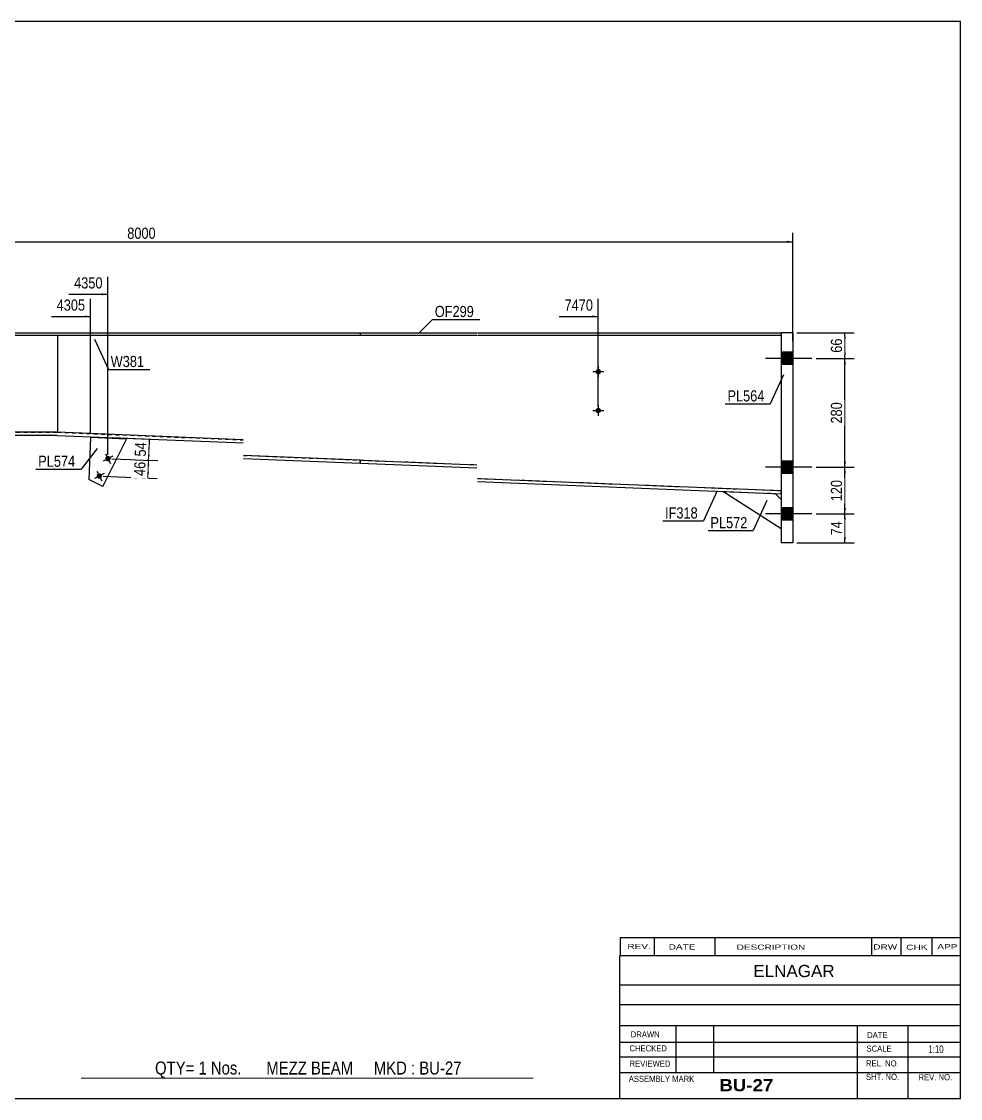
# Model space of a CAD drawing. Header units: millimetres. Extents: x -27 to 375, y -176 to 101.
# Drawn here: x 133.6 to 375, y -176.3 to 100.7 of the extents above; entities that cross this region are included whole.
import ezdxf

# ---------------------------------------------------------------- set-up
doc = ezdxf.new("R2010")
doc.units = ezdxf.units.MM
doc.linetypes.add('DXK_LINE_DOT1', pattern=[1.8814, 0.9407, -0.9407])
doc.styles.add('Arial', font='ARIAL.TTF', dxfattribs={"height": 0.2})
doc.styles.add('Arial Bold', font='ARIALBD.TTF', dxfattribs={"height": 0.2})
doc.styles.add('Arial Narrow', font='ARIALN.TTF', dxfattribs={"height": 0.2})

# ---------------------------------------------------------------- blocks, each defined once
blk = doc.blocks.new('Unknown-624482841-1863')
at = {"color": 5, "linetype": 'Continuous'}
for p, q in [((375.04, 100.66), (-24.96, 100.66)), ((-24.96, 100.66), (-24.96, -176.34)), ((375.04, -176.34), (375.04, 100.66)), ((-24.96, -176.34), (375.04, -176.34))]:
    blk.add_line(p, q, dxfattribs=at)
at = {"color": 174, "linetype": 'Continuous', "style": 'Arial'}
blk.add_text('Tekla structures', height=1.9102, rotation=90, dxfattribs=at).set_placement((-25.46, -175.84))
blk = doc.blocks.new('Part-624482841-3528 - 1214')
at = {"color": 2, "linetype": 'Continuous'}
for p, q in [((328.93, -29.8), (313.94, -20.2)), ((327.43, -20.74), (328.93, -22.3))]:
    blk.add_line(p, q, dxfattribs=at)
at = {"color": 7, "linetype": 'DXK_LINE_DOT1'}
for p, q in [((313.94, -20.2), (327.43, -20.74)), ((328.93, -22.3), (328.93, -29.8))]:
    blk.add_line(p, q, dxfattribs=at)
blk = doc.blocks.new('Part-624482841-3544 - 1214')
at = {"color": 2, "linetype": 'Continuous'}
for p, q in [((92.84, -5), (45.09, -6.93)), ((142.84, -5), (92.84, -5)), ((190.6, -6.93), (142.84, -5)), ((92.86, -5.8), (45.09, -7.73)), ((142.83, -5.8), (92.86, -5.8)), ((142.83, -5.8), (190.6, -7.73)), ((220.73, -12.14), (190.7, -10.93)), ((190.7, -11.73), (220.7, -12.94)), ((220.7, -12.94), (220.73, -12.14)), ((44.99, -18.19), (0, -20)), ((44.99, -18.99), (0.03, -20.8)), ((0.03, -20.8), (0, -20))]:
    blk.add_line(p, q, dxfattribs=at)
blk = doc.blocks.new('Part-624482841-3523 - 1214')
at = {"color": 2, "linetype": 'Continuous'}
for p, q in [((151.35, -6.34), (150.92, -17.14)), ((160.6, -6.72), (151.35, -6.34)), ((154.49, -18.93), (160.6, -6.72)), ((154.49, -18.93), (150.92, -17.14))]:
    blk.add_line(p, q, dxfattribs=at)
blk = doc.blocks.new('Part-624482841-3533 - 1214')
at = {"color": 2, "linetype": 'Continuous'}
for p, q in [((220.73, 20.6), (220.73, 20)), ((220.73, 20.6), (250.73, 20.6)), ((220.73, 20), (250.73, 20)), ((250.83, 20.6), (328.93, 20.6)), ((250.83, 20), (328.93, 20)), ((328.93, 20.6), (328.93, 20))]:
    blk.add_line(p, q, dxfattribs=at)
blk = doc.blocks.new('Part-624482841-3525 - 1214')
at = {"color": 2, "linetype": 'Continuous'}
for p, q in [((331.93, 20.6), (328.93, 20.6)), ((328.93, 20.6), (328.93, -33.4)), ((331.93, 20.6), (331.93, -33.4)), ((331.93, -33.4), (328.93, -33.4))]:
    blk.add_line(p, q, dxfattribs=at)
blk = doc.blocks.new('Part-624482841-3530 - 1214')
at = {"color": 2, "linetype": 'Continuous'}
for p, q in [((0, 20.6), (0, 20)), ((0, 20.6), (44.99, 20.6)), ((0, 20), (44.99, 20)), ((45.09, 20.6), (190.6, 20.6)), ((45.09, 20), (190.6, 20)), ((190.7, 20.6), (220.73, 20.6)), ((190.7, 20), (220.73, 20)), ((220.73, 20.6), (220.73, 20))]:
    blk.add_line(p, q, dxfattribs=at)
blk = doc.blocks.new('Part-624482841-3535 - 1214')
at = {"color": 2, "linetype": 'Continuous'}
blk.add_line((142.84, 20), (142.84, -5), dxfattribs=at)
at = {"color": 7, "linetype": 'DXK_LINE_DOT1'}
for p, q in [((142.84, 20), (190.6, 20)), ((190.7, 20), (250.73, 20)), ((250.83, 20), (328.93, 20)), ((328.93, 20), (328.93, -20)), ((142.84, -5), (190.6, -6.93)), ((190.7, -10.93), (250.73, -13.35)), ((250.83, -16.85), (328.93, -20))]:
    blk.add_line(p, q, dxfattribs=at)
blk = doc.blocks.new('Part-624482841-3536 - 1214')
at = {"color": 2, "linetype": 'Continuous'}
for p, q in [((92.84, 20), (92.84, -5)), ((142.84, 20), (142.84, -5))]:
    blk.add_line(p, q, dxfattribs=at)
at = {"color": 7, "linetype": 'DXK_LINE_DOT1'}
for p, q in [((92.84, 20), (142.84, 20)), ((92.84, -5), (142.84, -5))]:
    blk.add_line(p, q, dxfattribs=at)
blk = doc.blocks.new('Part-624482841-3537 - 1214')
at = {"color": 2, "linetype": 'Continuous'}
for p, q in [((220.73, -12.14), (220.7, -12.94)), ((220.7, -12.94), (250.73, -14.15)), ((220.73, -12.14), (250.73, -13.35)), ((250.83, -16.85), (328.93, -20)), ((250.83, -17.65), (328.89, -20.8)), ((328.93, -20), (328.89, -20.8))]:
    blk.add_line(p, q, dxfattribs=at)
blk = doc.blocks.new('Bolt-624482841-3548 - 1214')
at = {"linetype": 'Continuous'}
blk.add_hatch(color=3, dxfattribs=at).paths.add_polyline_path([(153.92, -16.87, -1), (153.28, -15.62, -1)])
at = {"color": 3, "linetype": 'Continuous'}
for p, q in [((154.85, -15.62), (152.35, -16.88)), ((152.97, -15), (154.23, -17.5))]:
    blk.add_line(p, q, dxfattribs=at)
blk = doc.blocks.new('Bolt-624482841-3549 - 1214')
at = {"linetype": 'Continuous'}
blk.add_hatch(color=3, dxfattribs=at).paths.add_polyline_path([(156.15, -12.4, -1), (155.52, -11.15, -1)])
at = {"color": 3, "linetype": 'Continuous'}
for p, q in [((155.2, -10.53), (156.47, -13.03)), ((157.08, -11.14), (154.59, -12.41))]:
    blk.add_line(p, q, dxfattribs=at)
blk = doc.blocks.new('Bolt-624482841-3552 - 1214')
at = {"linetype": 'Continuous'}
for points in [[(328.93, 15.6), (328.93, 12.4), (331.93, 12.4), (331.93, 15.6)], [(328.93, 15.6), (328.93, 12.4), (331.93, 12.4), (331.93, 15.6)], [(328.93, -12.4), (328.93, -15.6), (331.93, -15.6), (331.93, -12.4)], [(328.93, -12.4), (328.93, -15.6), (331.93, -15.6), (331.93, -12.4)], [(328.93, -24.4), (328.93, -27.6), (331.93, -27.6), (331.93, -24.4)], [(328.93, -24.4), (328.93, -27.6), (331.93, -27.6), (331.93, -24.4)]]:
    blk.add_hatch(color=3, dxfattribs=at).paths.add_polyline_path(points)
at = {"color": 3, "linetype": 'Continuous'}
for p, q in [((336.83, 14), (324.93, 14)), ((336.83, 14), (324.93, 14)), ((331.93, 15.6), (328.93, 15.6)), ((331.93, 15.6), (328.93, 15.6)), ((331.93, 12.4), (328.93, 12.4)), ((331.93, 12.4), (328.93, 12.4)), ((331.93, -12.4), (328.93, -12.4)), ((331.93, -12.4), (328.93, -12.4)), ((336.83, -14), (324.93, -14)), ((336.83, -14), (324.93, -14)), ((331.93, -15.6), (328.93, -15.6)), ((331.93, -15.6), (328.93, -15.6)), ((331.93, -24.4), (328.93, -24.4)), ((331.93, -24.4), (328.93, -24.4)), ((336.83, -26), (324.93, -26)), ((336.83, -26), (324.93, -26)), ((331.93, -27.6), (328.93, -27.6)), ((331.93, -27.6), (328.93, -27.6))]:
    blk.add_line(p, q, dxfattribs=at)
blk = doc.blocks.new('Bolt-624482841-3555 - 1214')
at = {"linetype": 'Continuous'}
for points in [[(281.93, 11.3), (282.07, 11.29), (282.21, 11.24), (282.34, 11.17), (282.45, 11.07), (282.53, 10.95), (282.59, 10.82), (282.62, 10.67), (282.62, 10.53), (282.59, 10.39), (282.53, 10.25), (282.45, 10.13), (282.34, 10.04), (282.21, 9.96), (282.07, 9.92), (281.93, 9.9), (281.78, 9.92), (281.64, 9.96), (281.52, 10.04), (281.41, 10.13), (281.32, 10.25), (281.26, 10.39), (281.23, 10.53), (281.23, 10.67), (281.26, 10.82), (281.32, 10.95), (281.41, 11.07), (281.52, 11.17), (281.64, 11.24), (281.78, 11.29)], [(281.93, 1.3), (282.07, 1.29), (282.21, 1.24), (282.34, 1.17), (282.45, 1.07), (282.53, 0.95), (282.59, 0.82), (282.62, 0.67), (282.62, 0.53), (282.59, 0.39), (282.53, 0.25), (282.45, 0.13), (282.34, 0.04), (282.21, -0.04), (282.07, -0.08), (281.93, -0.1), (281.78, -0.08), (281.64, -0.04), (281.52, 0.04), (281.41, 0.13), (281.32, 0.25), (281.26, 0.39), (281.23, 0.53), (281.23, 0.67), (281.26, 0.82), (281.32, 0.95), (281.41, 1.07), (281.52, 1.17), (281.64, 1.24), (281.78, 1.29)]]:
    blk.add_hatch(color=3, dxfattribs=at).paths.add_polyline_path(points)
at = {"color": 3, "linetype": 'Continuous'}
for p, q in [((281.93, 12), (281.93, 9.2)), ((280.53, 10.6), (283.33, 10.6)), ((280.53, 0.6), (283.33, 0.6)), ((281.93, 2), (281.93, -0.8))]:
    blk.add_line(p, q, dxfattribs=at)
blk = doc.blocks.new('StraightDimension-624482841-5472 - 1214')
at = {"linetype": 'Continuous'}
for points in [[(165.97, -13.69), (166.28, -12.2), (166.47, -13.71)], [(166.41, -15.26), (166.1, -16.75), (165.91, -15.24)]]:
    blk.add_hatch(color=7, dxfattribs=at).paths.add_polyline_path(points)
at = {"color": 7, "linetype": 'Continuous'}
for p, q in [((156.83, -11.82), (168.68, -12.29)), ((166.1, -16.75), (166.28, -12.2)), ((154.6, -16.29), (168.5, -16.85))]:
    blk.add_line(p, q, dxfattribs=at)
at = {"color": 0}
blk.add_wipeout([(166.14, -12.04), (161.94, -11.87), (161.75, -16.73), (165.94, -16.9)], dxfattribs=at)
at = {"color": 3, "style": 'Arial Narrow'}
blk.add_text('46', height=2.863, rotation=87.6912, dxfattribs=at).set_placement((165.37, -16.27))
blk = doc.blocks.new('StraightDimension-624482841-5240 - 1214')
at = {"linetype": 'Continuous'}
blk.add_hatch(color=7, dxfattribs=at).paths.add_polyline_path([(154.33, 30.75), (155.83, 30.5), (154.33, 30.25)])
at = {"color": 7, "linetype": 'Continuous'}
for p, q in [((155.83, -10.78), (155.83, 35)), ((145.77, 30.5), (155.83, 30.5))]:
    blk.add_line(p, q, dxfattribs=at)
at = {"color": 0}
blk.add_wipeout([(155.06, 31.4), (155.06, 35.6), (146.55, 35.6), (146.55, 31.4)], dxfattribs=at)
at = {"color": 3, "style": 'Arial Narrow'}
blk.add_text('4350', height=2.863, dxfattribs=at).set_placement((147.15, 32))
blk = doc.blocks.new('StraightDimension-624482841-5239 - 1214')
at = {"linetype": 'Continuous'}
blk.add_hatch(color=7, dxfattribs=at).paths.add_polyline_path([(280.43, 25.05), (281.93, 24.8), (280.43, 24.55)])
at = {"color": 7, "linetype": 'Continuous'}
for p, q in [((281.93, 1.6), (281.93, 29.3)), ((271.86, 24.8), (281.93, 24.8))]:
    blk.add_line(p, q, dxfattribs=at)
at = {"color": 0}
blk.add_wipeout([(281.15, 25.7), (281.15, 29.9), (272.64, 29.9), (272.64, 25.7)], dxfattribs=at)
at = {"color": 3, "style": 'Arial Narrow'}
blk.add_text('7470', height=2.863, dxfattribs=at).set_placement((273.24, 26.3))
blk = doc.blocks.new('StraightDimension-624482841-5216 - 1214')
at = {"linetype": 'Continuous'}
for points in [[(345.09, -27.5), (345.34, -26), (345.59, -27.5)], [(345.59, -31.9), (345.34, -33.4), (345.09, -31.9)]]:
    blk.add_hatch(color=7, dxfattribs=at).paths.add_polyline_path(points)
at = {"color": 7, "linetype": 'Continuous'}
for p, q in [((337.93, -26), (347.74, -26)), ((345.34, -33.4), (345.34, -26)), ((332.93, -33.4), (347.74, -33.4))]:
    blk.add_line(p, q, dxfattribs=at)
at = {"color": 0}
blk.add_wipeout([(345.19, -27.27), (340.99, -27.27), (340.99, -32.13), (345.19, -32.13)], dxfattribs=at)
at = {"color": 3, "style": 'Arial Narrow'}
blk.add_text('74', height=2.863, rotation=90.0002, dxfattribs=at).set_placement((344.59, -31.53))
blk = doc.blocks.new('StraightDimension-624482841-5214 - 1214')
at = {"linetype": 'Continuous'}
for points in [[(345.09, 12.5), (345.34, 14), (345.59, 12.5)], [(345.59, -12.5), (345.34, -14), (345.09, -12.5)]]:
    blk.add_hatch(color=7, dxfattribs=at).paths.add_polyline_path(points)
at = {"color": 7, "linetype": 'Continuous'}
for p, q in [((337.93, 14), (347.74, 14)), ((345.34, -14), (345.34, 14)), ((337.93, -14), (347.74, -14))]:
    blk.add_line(p, q, dxfattribs=at)
at = {"color": 0}
blk.add_wipeout([(345.19, 3.34), (340.99, 3.34), (340.99, -3.34), (345.19, -3.34)], dxfattribs=at)
at = {"color": 3, "style": 'Arial Narrow'}
blk.add_text('280', height=2.863, rotation=90.0002, dxfattribs=at).set_placement((344.59, -2.74))
blk = doc.blocks.new('StraightDimension-624482841-5213 - 1214')
at = {"linetype": 'Continuous'}
for points in [[(345.09, 19.1), (345.34, 20.6), (345.59, 19.1)], [(345.59, 15.5), (345.34, 14), (345.09, 15.5)]]:
    blk.add_hatch(color=7, dxfattribs=at).paths.add_polyline_path(points)
at = {"color": 7, "linetype": 'Continuous'}
for p, q in [((332.93, 20.6), (347.74, 20.6)), ((345.34, 14), (345.34, 20.6)), ((337.93, 14), (347.74, 14))]:
    blk.add_line(p, q, dxfattribs=at)
at = {"color": 0}
blk.add_wipeout([(345.19, 19.73), (340.99, 19.73), (340.99, 14.87), (345.19, 14.87)], dxfattribs=at)
at = {"color": 3, "style": 'Arial Narrow'}
blk.add_text('66', height=2.863, rotation=90.0002, dxfattribs=at).set_placement((344.59, 15.47))
blk = doc.blocks.new('StraightDimension-624482841-5215 - 1214')
at = {"linetype": 'Continuous'}
for points in [[(345.09, -15.5), (345.34, -14), (345.59, -15.5)], [(345.59, -24.5), (345.34, -26), (345.09, -24.5)]]:
    blk.add_hatch(color=7, dxfattribs=at).paths.add_polyline_path(points)
at = {"color": 7, "linetype": 'Continuous'}
for p, q in [((337.93, -14), (347.74, -14)), ((345.34, -26), (345.34, -14)), ((337.93, -26), (347.74, -26))]:
    blk.add_line(p, q, dxfattribs=at)
at = {"color": 0}
blk.add_wipeout([(345.19, -16.66), (340.99, -16.66), (340.99, -23.34), (345.19, -23.34)], dxfattribs=at)
at = {"color": 3, "style": 'Arial Narrow'}
blk.add_text('120', height=2.863, rotation=90.0002, dxfattribs=at).set_placement((344.59, -22.74))
blk = doc.blocks.new('StraightDimension-624482841-5241 - 1214')
at = {"linetype": 'Continuous'}
blk.add_hatch(color=7, dxfattribs=at).paths.add_polyline_path([(149.85, 25.05), (151.35, 24.8), (149.85, 24.55)])
at = {"color": 7, "linetype": 'Continuous'}
for p, q in [((151.35, -5.34), (151.35, 29.3)), ((141.29, 24.8), (151.35, 24.8))]:
    blk.add_line(p, q, dxfattribs=at)
at = {"color": 0}
blk.add_wipeout([(150.58, 25.7), (150.58, 29.9), (142.06, 29.9), (142.06, 25.7)], dxfattribs=at)
at = {"color": 3, "style": 'Arial Narrow'}
blk.add_text('4305', height=2.863, dxfattribs=at).set_placement((142.66, 26.3))
blk = doc.blocks.new('StraightDimension-624482841-5471 - 1214')
at = {"linetype": 'Continuous'}
for points in [[(166.19, -8.24), (166.5, -6.75), (166.69, -8.26)], [(166.59, -10.71), (166.28, -12.2), (166.09, -10.69)]]:
    blk.add_hatch(color=7, dxfattribs=at).paths.add_polyline_path(points)
at = {"color": 7, "linetype": 'Continuous'}
for p, q in [((157.05, -6.37), (168.9, -6.85)), ((166.28, -12.2), (166.5, -6.75)), ((156.83, -11.82), (168.68, -12.29))]:
    blk.add_line(p, q, dxfattribs=at)
at = {"color": 0}
blk.add_wipeout([(166.34, -7.04), (162.14, -6.87), (161.95, -11.73), (166.14, -11.9)], dxfattribs=at)
at = {"color": 3, "style": 'Arial Narrow'}
blk.add_text('54', height=2.863, rotation=87.6912, dxfattribs=at).set_placement((165.57, -11.27))
blk = doc.blocks.new('StraightDimension-624482841-5589 - 1214')
at = {"linetype": 'Continuous'}
for points in [[(-1.5, 43.78), (-3, 44.03), (-1.5, 44.28)], [(330.43, 44.28), (331.93, 44.03), (330.43, 43.78)]]:
    blk.add_hatch(color=7, dxfattribs=at).paths.add_polyline_path(points)
at = {"color": 7, "linetype": 'Continuous'}
for p, q in [((-3, 21.6), (-3, 46.28)), ((331.93, 18.46), (331.93, 46.28)), ((-3, 44.03), (331.93, 44.03))]:
    blk.add_line(p, q, dxfattribs=at)
at = {"color": 0}
blk.add_wipeout([(168.72, 44.18), (168.72, 48.38), (160.21, 48.38), (160.21, 44.18)], dxfattribs=at)
at = {"color": 3, "style": 'Arial Narrow'}
blk.add_text('8000', height=2.863, dxfattribs=at).set_placement((160.81, 44.78))
blk = doc.blocks.new('CBS_CALLOFF-624482841-5637')
at = {"color": 7, "linetype": 'Continuous'}
blk.add_line((148.92, -171.07), (265.15, -171.09), dxfattribs=at)
at = {"color": 3, "linetype": 'Continuous', "style": 'Arial Narrow'}
blk.add_text('QTY= 1 Nos.      MEZZ BEAM     MKD : BU-27', height=3.3405, dxfattribs=at).set_placement((167.95, -170.18))
blk = doc.blocks.new('CBS_NAME_BLOG-624482841-5638')
at = {"color": 7, "linetype": 'Continuous'}
for p, q in [((287.45, -139.59), (374.97, -139.59)), ((287.45, -176.3), (287.45, -139.59)), ((287.45, -147.13), (374.97, -147.13)), ((287.52, -152.18), (375.04, -152.18)), ((287.45, -157.56), (374.97, -157.56)), ((301.98, -169.66), (301.98, -157.56)), ((311.66, -169.64), (311.66, -157.57)), ((348.58, -176.3), (348.58, -157.57)), ((361.63, -176.3), (361.63, -157.56)), ((287.46, -161.86), (375.04, -161.84)), ((287.45, -165.6), (374.97, -165.6)), ((287.45, -169.64), (374.97, -169.64)), ((287.45, -176.34), (375.04, -176.34))]:
    blk.add_line(p, q, dxfattribs=at)
at = {"color": 3, "linetype": 'Continuous', "style": 'Arial'}
blk.add_text('ELNAGAR', height=3.133, dxfattribs=at).set_placement((321.78, -145.12))
at = {"color": 3, "linetype": 'Continuous'}
for s, height, style, width, p in [('DRAWN', 1.566, 'Arial', 0.9, (290.28, -160.66)), ('DATE', 1.566, 'Arial', 0.9, (351.05, -160.82)), ('CHECKED', 1.566, 'Arial', 0.9, (289.94, -164.24)), ('SCALE', 1.566, 'Arial', 0.9, (350.89, -164.3)), ('1:10', 1.957, 'Arial Narrow', 0.9, (366.78, -164.66)), ('REVIEWED', 1.566, 'Arial', 0.9, (289.97, -168.15)), ('REL. NO.', 1.566, 'Arial', 0.9, (350.75, -168.11)), ('ASSEMBLY MARK', 1.5663, 'Arial', 0.9, (289.75, -172.08)), ('BU-27', 3.131, 'Arial Bold', 1.1, (313.03, -174.49)), ('SHT. NO.', 1.566, 'Arial', 0.9, (350.75, -171.57)), ('REV. NO.', 1.566, 'Arial', 0.9, (364.27, -171.66))]:
    blk.add_text(s, height=height, dxfattribs=dict(at, style=style, width=width)).set_placement(p)
blk = doc.blocks.new('CBS_REVISION-624482841-5639')
at = {"color": 7, "linetype": 'Continuous'}
for p, q in [((287.54, -134.96), (375.03, -134.96)), ((287.54, -134.96), (287.54, -139.59)), ((296.33, -134.96), (296.33, -139.59)), ((311.93, -134.96), (311.93, -139.53)), ((352.18, -134.96), (352.18, -139.59)), ((359.72, -134.96), (359.72, -139.59)), ((367.67, -134.96), (367.67, -139.59)), ((287.54, -139.59), (375.03, -139.59))]:
    blk.add_line(p, q, dxfattribs=at)
at = {"color": 7, "style": 'Arial Narrow', "width": 1.7}
for s, height, p in [('REV.', 1.326, (289.4, -137.92)), ('DATE', 1.326, (300.02, -138.03)), ('DESCRIPTION', 1.3257, (317.5, -138.09)), ('DRW', 1.326, (352.61, -138.03)), ('CHK', 1.326, (361.1, -138.12)), ('APP', 1.326, (369.1, -137.96))]:
    blk.add_text(s, height=height, dxfattribs=at).set_placement(p)
blk = doc.blocks.new('Mark-624482841-3562 - 1214')
at = {"color": 7, "linetype": 'Continuous'}
blk.add_line((153.06, -9.13), (148.93, -14.46), dxfattribs=at)
at = {"color": 0}
blk.add_wipeout([(147.43, -13.86), (147.43, -10.86), (137.92, -10.86), (137.92, -13.86)], dxfattribs=at)
blk.add_wipeout([(147.43, -13.86), (147.43, -10.86), (137.92, -10.86), (137.92, -13.86)], dxfattribs=at)
at = {"color": 7, "linetype": 'Continuous'}
blk.add_line((137.32, -14.46), (148.93, -14.46), dxfattribs=at)
at = {"color": 3, "style": 'Arial Narrow'}
blk.add_text('PL574', height=2.863, dxfattribs=at).set_placement((137.92, -13.86))
blk = doc.blocks.new('Mark-624482841-3568 - 1214')
at = {"color": 7, "linetype": 'Continuous'}
blk.add_line((329.56, 9.77), (326.15, 2.34), dxfattribs=at)
at = {"color": 0}
blk.add_wipeout([(324.65, 2.94), (324.65, 5.94), (315.14, 5.94), (315.14, 2.94)], dxfattribs=at)
blk.add_wipeout([(324.65, 2.94), (324.65, 5.94), (315.14, 5.94), (315.14, 2.94)], dxfattribs=at)
at = {"color": 7, "linetype": 'Continuous'}
blk.add_line((314.54, 2.34), (326.15, 2.34), dxfattribs=at)
at = {"color": 3, "style": 'Arial Narrow'}
blk.add_text('PL564', height=2.863, dxfattribs=at).set_placement((315.14, 2.94))
blk = doc.blocks.new('Mark-624482841-3571 - 1214')
at = {"color": 7, "linetype": 'Continuous'}
blk.add_line((325.3, -22.53), (321.77, -30.26), dxfattribs=at)
at = {"color": 0}
blk.add_wipeout([(320.27, -29.66), (320.27, -26.66), (310.76, -26.66), (310.76, -29.66)], dxfattribs=at)
blk.add_wipeout([(320.27, -29.66), (320.27, -26.66), (310.76, -26.66), (310.76, -29.66)], dxfattribs=at)
at = {"color": 7, "linetype": 'Continuous'}
blk.add_line((310.16, -30.26), (321.77, -30.26), dxfattribs=at)
at = {"color": 3, "style": 'Arial Narrow'}
blk.add_text('PL572', height=2.863, dxfattribs=at).set_placement((310.76, -29.66))
blk = doc.blocks.new('Mark-624482841-3577 - 1214')
at = {"color": 0}
blk.add_wipeout([(249.94, 24.65), (249.94, 27.65), (239.89, 27.65), (239.89, 24.65)], dxfattribs=at)
blk.add_wipeout([(249.94, 24.65), (249.94, 27.65), (239.89, 27.65), (239.89, 24.65)], dxfattribs=at)
at = {"color": 7, "linetype": 'Continuous'}
for p, q in [((235.75, 20.51), (239.29, 24.05)), ((239.29, 24.05), (251.44, 24.05))]:
    blk.add_line(p, q, dxfattribs=at)
at = {"color": 3, "style": 'Arial Narrow'}
blk.add_text('OF299', height=2.863, dxfattribs=at).set_placement((239.89, 24.65))
blk = doc.blocks.new('Mark-624482841-3580 - 1214')
at = {"color": 0}
blk.add_wipeout([(165.14, 11.79), (165.14, 14.79), (156.55, 14.79), (156.55, 11.79)], dxfattribs=at)
blk.add_wipeout([(165.14, 11.79), (165.14, 14.79), (156.55, 14.79), (156.55, 11.79)], dxfattribs=at)
at = {"color": 7, "linetype": 'Continuous'}
for p, q in [((152.42, 18.93), (155.95, 11.19)), ((155.95, 11.19), (166.64, 11.19))]:
    blk.add_line(p, q, dxfattribs=at)
at = {"color": 3, "style": 'Arial Narrow'}
blk.add_text('W381', height=2.863, dxfattribs=at).set_placement((156.55, 11.79))
blk = doc.blocks.new('Mark-624482841-3586 - 1214')
at = {"color": 7, "linetype": 'Continuous'}
blk.add_line((312.53, -20.03), (308.99, -27.77), dxfattribs=at)
at = {"color": 0}
blk.add_wipeout([(307.49, -27.17), (307.49, -24.17), (299.09, -24.17), (299.09, -27.17)], dxfattribs=at)
blk.add_wipeout([(307.49, -27.17), (307.49, -24.17), (299.09, -24.17), (299.09, -27.17)], dxfattribs=at)
at = {"color": 7, "linetype": 'Continuous'}
blk.add_line((298.49, -27.77), (308.99, -27.77), dxfattribs=at)
at = {"color": 3, "style": 'Arial Narrow'}
blk.add_text('IF318', height=2.863, dxfattribs=at).set_placement((299.09, -27.17))

msp = doc.modelspace()

# ---------------------------------------------------------------- block references
for name in ['Unknown-624482841-1863', 'Part-624482841-3530 - 1214', 'Part-624482841-3536 - 1214', 'Part-624482841-3535 - 1214', 'Part-624482841-3533 - 1214', 'Part-624482841-3525 - 1214', 'Bolt-624482841-3552 - 1214', 'Bolt-624482841-3555 - 1214', 'Part-624482841-3544 - 1214', 'Part-624482841-3523 - 1214', 'Bolt-624482841-3549 - 1214', 'Part-624482841-3537 - 1214', 'Bolt-624482841-3548 - 1214', 'Part-624482841-3528 - 1214', 'CBS_REVISION-624482841-5639', 'CBS_NAME_BLOG-624482841-5638', 'CBS_CALLOFF-624482841-5637']:
    msp.add_blockref(name, (0, 0))

# ---------------------------------------------------------------- next in the draw order: block references
for name in ['StraightDimension-624482841-5239 - 1214', 'StraightDimension-624482841-5214 - 1214', 'Mark-624482841-3568 - 1214', 'StraightDimension-624482841-5472 - 1214', 'Mark-624482841-3571 - 1214', 'StraightDimension-624482841-5216 - 1214']:
    msp.add_blockref(name, (0, 0))

# ---------------------------------------------------------------- next in the draw order: block references
for name in ['StraightDimension-624482841-5240 - 1214', 'StraightDimension-624482841-5213 - 1214', 'StraightDimension-624482841-5215 - 1214', 'Mark-624482841-3586 - 1214']:
    msp.add_blockref(name, (0, 0))

# ---------------------------------------------------------------- next in the draw order: block references
for name in ['StraightDimension-624482841-5241 - 1214', 'StraightDimension-624482841-5471 - 1214', 'Mark-624482841-3562 - 1214']:
    msp.add_blockref(name, (0, 0))

# ---------------------------------------------------------------- next in the draw order: block references
msp.add_blockref('StraightDimension-624482841-5589 - 1214', (0, 0))

# ---------------------------------------------------------------- next in the draw order: block references
for name in ['Mark-624482841-3577 - 1214', 'Mark-624482841-3580 - 1214']:
    msp.add_blockref(name, (0, 0))

doc.saveas('drawing.dxf')
